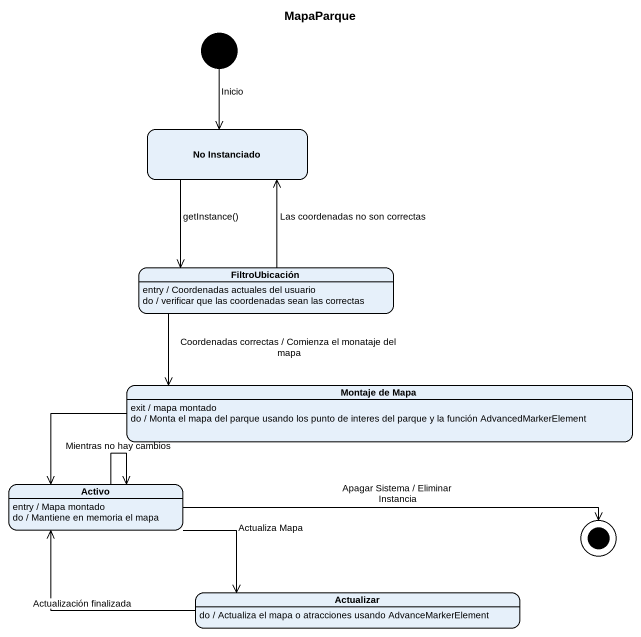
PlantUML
@startuml
title MapaParque
hide empty description
state "No Instanciado" as No_Instanciado
state FiltroUbicación
FiltroUbicación : entry / Coordenadas actuales del usuario
FiltroUbicación : do / verificar que las coordenadas sean las correctas
state "Montaje de Mapa" as Montaje_de_Mapa
Montaje_de_Mapa : exit / mapa montado
Montaje_de_Mapa : do / Monta el mapa del parque usando los punto de interes del parque y la función AdvancedMarkerElement
state Activo
Activo : entry / Mapa montado
Activo : do / Mantiene en memoria el mapa
state Actualizar
Actualizar : do / Actualiza el mapa o atracciones usando AdvanceMarkerElement
[*] --> No_Instanciado : Inicio
No_Instanciado --> FiltroUbicación : getInstance()
FiltroUbicación -up-> No_Instanciado : Las coordenadas no son correctas
FiltroUbicación --> Montaje_de_Mapa : Coordenadas correctas / Comienza el monataje del mapa
Montaje_de_Mapa -left-> Activo
Activo --> Activo : Mientras no hay cambios
Activo -right-> Actualizar : Actualiza Mapa
Actualizar -left-> Activo : Actualización finalizada
Activo -right-> [*] : Apagar Sistema / Eliminar Instancia
@enduml
